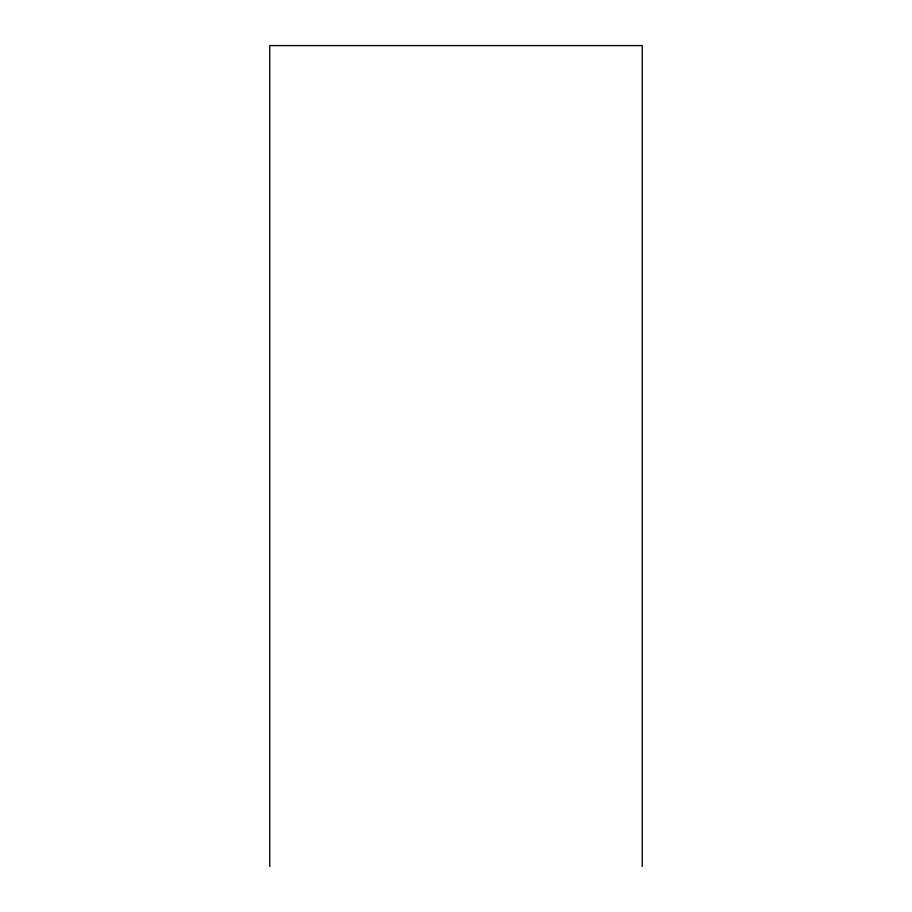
<?xml version="1.0" encoding="UTF-8"?>
<svg xmlns="http://www.w3.org/2000/svg" width="912" height="912" viewBox="0 0 912 912"><rect width="100%" height="100%" fill="white"/><g stroke="black" fill="none" stroke-linecap="round" stroke-linejoin="round"><path stroke-width="1.37" d="M642.253 866.4L642.253 45.6L269.747 45.6L269.747 866.4"/></g></svg>
